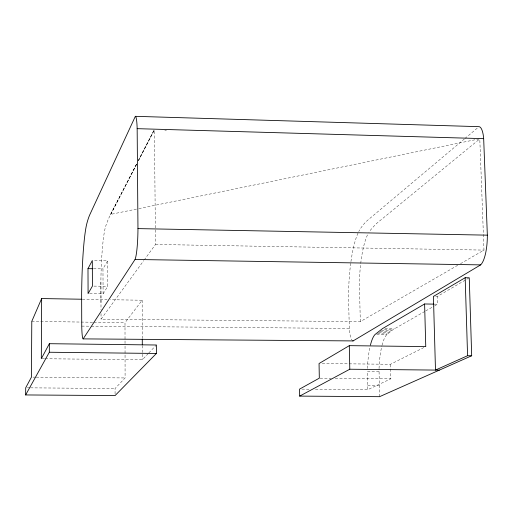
<?xml version="1.0" encoding="UTF-8"?>
<svg xmlns="http://www.w3.org/2000/svg" width="513" height="513" viewBox="0 0 513 513"><rect width="100%" height="100%" fill="white"/><g stroke="black" fill="none" stroke-linecap="round" stroke-linejoin="round"><path stroke-width="0.38" stroke-dasharray="2.56 1.92" d="M379.582 396.677L379.024 369.347M110.513 214.793L136.535 164.089M136.573 164.134L108.833 218.063A510.608 54.897 89.3 0 0 106.294 224.495L105.877 225.694A59.514 6.118 -89.3 0 0 100.914 279.239L100.984 302.766M138.401 160.588L154.099 130.071L138.369 160.543M136.753 164.025L110.564 214.402L138.035 208.778M138.593 160.466L154.407 129.885L155.51 244.464L144.243 259.918M89.666 293.654L103.094 293.821L102.966 268.863L107.64 260.751L93.084 260.527M103.094 293.821L107.781 286.286L107.64 260.751M457.731 265.285L360.312 321.632L101.061 319.163L143.775 260.559M125.031 343.518L124.999 322.703L142.152 300.24L110.25 299.707M115.072 394.003L115.066 388.508L125.089 377.946L125.037 344.319M45.291 358.741L142.345 359.78L148.276 353.528M148.815 352.957L156.375 345.005M382.063 345.243A40.11 10.087 -89.6 0 1 386.879 334.585L393.073 329.596L425.027 311.32M464.361 138.991L367.795 220.122A223.899 54.929 89.6 0 0 360.492 228.561A70.352 16.839 -89.3 0 0 358.786 231.504M464.97 138.478L477.802 127.692M478.558 139.908L376.722 223.347A495.141 125.704 87.5 0 0 370.963 229.548L370.027 230.709A57.911 14.107 -89.2 0 0 368.911 232.28M435.736 296.476L437.281 296.501L468.574 278.187M460.494 263.688L483.983 250.1L479.79 138.901M425.726 310.923L434.056 306.171M434.748 305.774L437.525 304.19L437.281 296.501M322.228 363.557L390.502 364.275L425.053 346.955M315.437 389.239L367.821 389.656L390.855 378.806L390.502 364.275M138.818 208.618L479.443 138.869M81.74 326.108L90.551 326.185M91.352 326.191L349.321 328.467A17.513 4.085 -89.5 0 0 351.822 339.991M33.037 377.132L35.435 377.158M36.237 377.164L125.089 377.946M367.725 385.353L379.319 385.449M301.945 389.136L310.679 389.207M27.292 387.822L29.69 387.841M30.485 387.847L115.066 388.508M378.992 371.412L367.411 371.297L367.821 389.656M320.112 378.171L331.244 378.273M335.22 378.305L390.855 378.806M42.111 358.709L44.496 358.734M93.956 286.113L107.781 286.286M380.043 331.436L390.29 331.584M378.697 332.571L388.918 332.713M377.356 333.79L387.552 333.931M376.696 334.45L386.879 334.585M93.507 268.729L102.966 268.863M31.787 321.356L93.129 322.241M93.93 322.254L124.999 322.703M384.942 328.609L394.484 328.743M384.352 329.474L393.073 329.596M381.396 330.398L391.675 330.545M155.51 244.464L483.983 250.1M433.665 304.126L437.525 304.19M82.33 299.239L107.057 299.656M164.814 130.167L166.417 130.212M360.312 321.632L359.376 282.746A57.911 14.107 -89.2 0 1 367.892 234.088M349.321 328.467L348.539 298.181A70.352 16.839 -89.3 0 1 350.834 262.367M100.881 282.278L101.016 309.794M101.035 313.693L101.061 319.163M142.152 300.24L142.274 338.343M142.3 345.493L142.325 353.431M142.325 354.22L142.345 359.78M350.937 261.636A70.352 16.839 -89.3 0 1 358.452 232.177M367.475 368.462A40.155 9.85 -89.6 0 1 369.956 347.096M379.049 368.578A40.11 10.087 -89.6 0 1 381.896 345.897"/><path stroke-width="0.77" d="M41.649 298.56L41.316 358.702L49.363 343.697L156.375 345.005L156.407 353.457L115.072 395.574L25.65 394.946L25.701 387.809L31.434 377.119L31.787 321.356L41.649 298.56L81.529 299.226M25.65 394.946L49.325 352.245L49.363 343.697M135.349 116.323L89.878 214.543A230.574 22.008 -89.8 0 0 86.902 223.315A72.365 6.733 -89.3 0 0 81.638 294.994L81.74 326.108A18 1.629 -89.4 0 0 83.157 338.888L353.091 340.921L480.655 264.875A28.369 8.471 -88.7 0 0 487.35 235.153L483.676 138.664A18.763 5.553 -87.8 0 0 479.027 126.666L135.349 116.323A19.436 2.251 -88.8 0 1 137.157 128.667L137.965 228.612A29.388 3.437 -89.1 0 1 135.041 259.482L83.157 338.888M87.992 268.645L92.314 260.514L92.423 286.094L88.089 293.635L87.992 268.645L92.718 268.716M433.665 304.126L424.604 303.972L425.758 346.602L349.315 345.653L319.054 363.525L319.317 378.164L299.566 389.117L299.682 396.107L379.582 396.677L471.691 355.765L469.254 277.789L465.169 277.713L433.421 296.431L435.486 370.078L467.58 355.714L471.691 355.765M424.604 303.972L382.557 328.57L375.131 334.425A40.155 9.85 -89.6 0 0 370.424 345.095M299.682 396.107L349.789 369.225L439.372 370.117M49.325 352.245L156.407 353.457M135.041 259.482L480.655 264.875M137.965 228.612L487.35 235.153M137.157 128.667L483.676 138.664M465.169 277.713L467.58 355.714M349.315 345.653L349.789 369.225M142.281 339.138L142.293 344.698M353.091 340.921A17.513 4.085 -89.5 0 1 352.662 340.805"/></g></svg>
